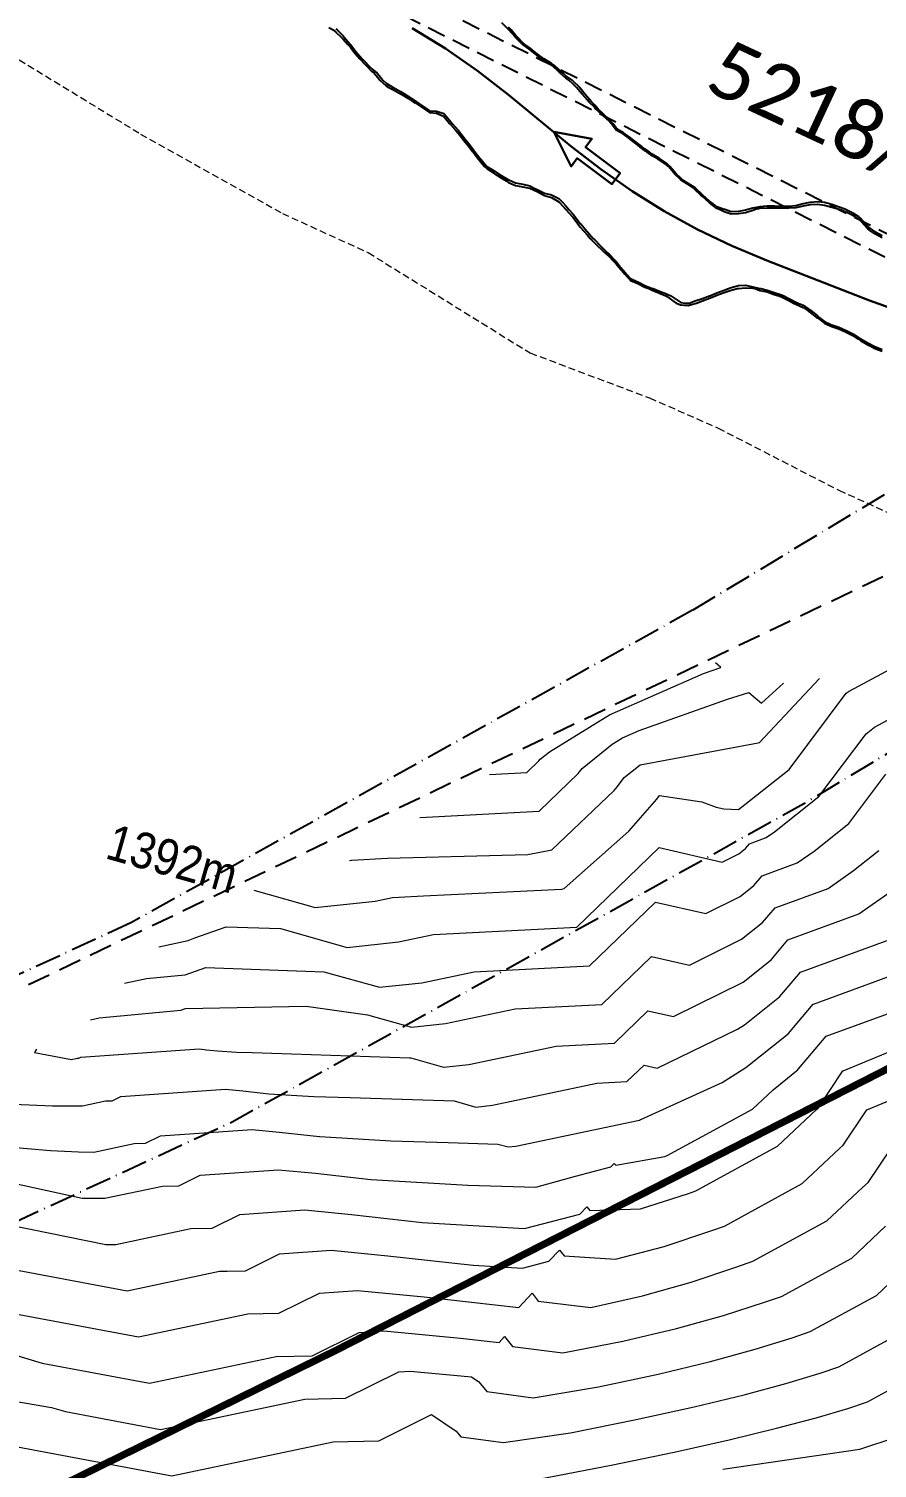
# Model space of a CAD drawing. Header units: metres. Extents: x 5688 to 19740, y -52 to 3406.
# Drawn here: x 6374.5 to 6492.5, y 2700.7 to 2901 of the extents above; entities that cross this region are included whole.
import ezdxf
from ezdxf.enums import TextEntityAlignment as Align

# ---------------------------------------------------------------- set-up
doc = ezdxf.new("R2010")
doc.units = ezdxf.units.M
for name, pattern in [('ACAD_ISO10W100', [18, 12, -3, 0, -3]), ('BORDER2', [22.225, 6.35, -3.175, 6.35, -3.175, 0, -3.175]), ('DASHED', [19.05, 12.7, -6.35]), ('HIDDEN', [9.525, 6.35, -3.175])]:
    doc.linetypes.add(name, pattern=pattern)
for name, color, linetype in [('0 32m buffer', 11, 'BORDER2'), ('100_YEAR_FLOODLINE', 11, 'Continuous'), ('50_YEAR_FLOODLINE', 7, 'Continuous'), ('CENTRELINES', 7, 'Continuous'), ('Contours', 7, 'Continuous'), ('LINES', 7, 'Continuous'), ('PWV_RESERVES', 7, 'Continuous'), ('River', 7, 'Continuous'), ('SERV', 7, 'Continuous'), ('SITE', 7, 'Continuous')]:
    doc.layers.add(name, color=color, linetype=linetype)
doc.styles.add('CALIBRII', font='calibri.ttf')
doc.styles.add('MM-STANDARD', font='', dxfattribs={"height": 1})
doc.styles.get('MM-STANDARD').set_extended_font_data('MM-STANDARD')

# ---------------------------------------------------------------- blocks, each defined once
blk = doc.blocks.new('CONTOURS-CG')
at = {"layer": 'Contours', "color": 253, "lineweight": 9, "true_color": 0xa1a3a5}
for points, elevation in [([(30286.28, 1518.33), (30305.31, 1521.11), (30310.36, 1522.8)], 1399.5), ([(30260.84, 1516.98), (30270.71, 1518.89), (30279.49, 1520.71), (30287.16, 1522.42), (30293.75, 1524.02), (30299.24, 1525.48), (30303.65, 1526.79), (30306.38, 1527.7), (30314.57, 1532.16)], 1399), ([(30183.37, 1522.34), (30209.59, 1517.43), (30232.04, 1522.16), (30238.36, 1522.28), (30238.37, 1522.28), (30245.73, 1525.93), (30249.17, 1523.62), (30249.81, 1522.82), (30255.73, 1522.06), (30265.07, 1523.41), (30274.22, 1525.25), (30282.27, 1527.01), (30289.21, 1528.7), (30295.04, 1530.27), (30299.78, 1531.71), (30302.4, 1532.59), (30311.11, 1537.35)], 1398.5), ([(30178.03, 1529.49), (30192.85, 1526.94), (30194.78, 1526.35), (30208.03, 1523.86), (30228.08, 1528.09), (30233.72, 1528.2), (30233.74, 1528.2), (30241.18, 1531.89), (30242.75, 1531.99), (30251.28, 1531.18), (30252.3, 1530.49), (30253.4, 1529.13), (30259.86, 1528.28), (30268.94, 1529.8), (30277.28, 1531.57), (30284.55, 1533.33), (30290.76, 1535.03), (30295.91, 1536.63), (30298.41, 1537.49), (30307.66, 1542.53), (30312.1, 1546.71)], 1398), ([(30187.55, 1534.3), (30191.56, 1533.1), (30206.48, 1530.3), (30224.12, 1534.02), (30229.09, 1534.11), (30229.1, 1534.12), (30235.65, 1537.36), (30239.08, 1537.6), (30249.75, 1536.58), (30255.15, 1535.98), (30255.9, 1536.78), (30256.99, 1535.43), (30263.98, 1534.52), (30272.33, 1536.13), (30279.8, 1537.9), (30286.37, 1539.74), (30292.05, 1541.56), (30294.43, 1542.39), (30304.21, 1547.71), (30308.9, 1552.14)], 1397.5), ([(30188.34, 1539.85), (30204.93, 1536.74), (30220.17, 1539.95), (30224.45, 1540.03), (30224.46, 1540.03), (30230.12, 1542.83), (30235.41, 1543.2), (30244.71, 1542.31), (30257.89, 1540.85), (30259.71, 1542.81), (30260.58, 1541.73), (30267.88, 1540.83), (30275.06, 1542.44), (30281.83, 1544.37), (30288.21, 1546.49), (30290.45, 1547.28), (30300.75, 1552.9), (30305.71, 1557.56), (30306.48, 1558.23), (30309.62, 1562.93)], 1397), ([(30185.11, 1546.6), (30203.38, 1543.17), (30216.21, 1545.88), (30217.29, 1545.9), (30219.81, 1545.94), (30219.83, 1545.95), (30224.59, 1548.31), (30231.75, 1548.8), (30239.66, 1548.05), (30251.54, 1546.73), (30251.56, 1546.73), (30258.37, 1546.32), (30262.07, 1547.27), (30263.53, 1548.84), (30264.18, 1548.04), (30271.34, 1547.56), (30278.09, 1549.34), (30284.75, 1551.57), (30286.47, 1552.18), (30297.3, 1558.08), (30302.51, 1562.98), (30303, 1563.41), (30303, 1563.41), (30306.3, 1568.35), (30306.31, 1568.36), (30319, 1573.59)], 1396.5), ([(30181.89, 1553.35), (30200.4, 1549.6), (30201.82, 1549.61), (30212.25, 1551.81), (30215.19, 1551.86), (30219.06, 1553.78), (30228.08, 1554.41), (30234.61, 1553.78), (30244.42, 1552.69), (30244.44, 1552.69), (30258.66, 1551.84), (30266.38, 1553.84), (30267.34, 1554.87), (30267.77, 1554.34), (30274.8, 1554.58), (30281.48, 1556.72), (30282.49, 1557.07), (30293.85, 1563.27), (30299.31, 1568.41), (30299.53, 1568.6), (30302.98, 1573.77), (30302.99, 1573.78), (30315.67, 1579.01)], 1396), ([(30178.66, 1560.1), (30197.12, 1556.05), (30200.27, 1556.05), (30208.29, 1557.74), (30210.55, 1557.78), (30213.53, 1559.25), (30224.41, 1560.01), (30229.57, 1559.52), (30237.29, 1558.66), (30237.32, 1558.66), (30250.78, 1557.85), (30260.23, 1557.6), (30265.78, 1559.13), (30270.68, 1560.4), (30271.15, 1560.9), (30271.36, 1560.64), (30278.21, 1561.87), (30278.51, 1561.97), (30290.39, 1568.45), (30293.25, 1571.14), (30296.53, 1573.76), (30296.55, 1573.77), (30300.63, 1578.59), (30300.64, 1578.6), (30310.69, 1582.27)], 1395.5), ([(30187.88, 1563.12), (30192.69, 1562.7), (30196.6, 1562.5), (30198.72, 1562.48), (30204.33, 1563.67), (30205.91, 1563.7), (30208, 1564.73), (30220.75, 1565.61), (30224.52, 1565.25), (30230.16, 1564.62), (30230.2, 1564.62), (30240.05, 1564.03), (30248.05, 1563.82), (30254.94, 1563.59), (30256.37, 1563.18), (30257.46, 1563.3), (30274.43, 1566.88), (30274.43, 1566.88), (30274.65, 1566.89), (30274.78, 1567.02), (30274.87, 1566.99), (30286.18, 1572.15), (30289.47, 1574.23), (30295.35, 1578.93), (30298.85, 1583.05), (30298.86, 1583.06), (30313.78, 1588.52)], 1395), ([(30187.57, 1569.12), (30193, 1568.91), (30197.17, 1568.92), (30200.37, 1569.6), (30201.28, 1569.61), (30202.47, 1570.2), (30217.08, 1571.22), (30219.47, 1570.99), (30223.08, 1570.59), (30229.33, 1570.21), (30234.41, 1570.08), (30248.89, 1569.58), (30251.88, 1568.74), (30251.89, 1568.74), (30254.19, 1568.99), (30268.74, 1572.06), (30268.74, 1572.06), (30272.91, 1572.27), (30275.3, 1574.58), (30275.3, 1574.58), (30277.13, 1574.16), (30288.31, 1579.57), (30289.27, 1580.18), (30294.16, 1584.09), (30294.96, 1585.03), (30297.06, 1587.51), (30297.08, 1587.53), (30309.49, 1592.07)], 1394.5), ([(30190.78, 1576.81), (30190.48, 1576.32), (30195.62, 1575.36), (30196.41, 1575.52), (30196.64, 1575.53), (30196.94, 1575.68), (30213.41, 1576.82), (30214.43, 1576.72), (30215.95, 1576.55), (30218.61, 1576.39), (30220.76, 1576.34), (30242.64, 1575.61), (30242.84, 1575.58), (30247.41, 1574.29), (30247.42, 1574.29), (30250.93, 1574.67), (30263.05, 1577.23), (30263.06, 1577.23), (30271.17, 1577.65), (30275.82, 1582.14), (30275.83, 1582.15), (30279.39, 1581.33), (30289.07, 1586.14), (30292.97, 1589.25), (30295.3, 1591.99), (30305.19, 1595.61), (30309.95, 1598.98)], 1394), ([(30198.27, 1580.88), (30198.27, 1580.88), (30199.49, 1581.14), (30210.86, 1582.23), (30210.86, 1582.23), (30211.47, 1582.45), (30228.28, 1582.78), (30236.8, 1581.58), (30242.94, 1579.85), (30242.94, 1579.85), (30247.66, 1580.36), (30257.37, 1582.4), (30257.37, 1582.4), (30269.43, 1583.03), (30276.35, 1589.71), (30276.35, 1589.71), (30281.64, 1588.5), (30288.87, 1592.09), (30291.78, 1594.41), (30293.52, 1596.46), (30300.9, 1599.16), (30304.45, 1601.67), (30307.96, 1604.45)], 1393.5), ([(30203.02, 1585.96), (30203.02, 1585.96), (30206.06, 1586.61), (30206.07, 1586.61), (30211.42, 1587.12), (30211.43, 1587.12), (30214.31, 1588.14), (30214.32, 1588.14), (30230.75, 1587.57), (30238.47, 1585.4), (30238.47, 1585.4), (30244.39, 1586.04), (30251.68, 1587.58), (30251.68, 1587.58), (30267.69, 1588.41), (30276.87, 1597.27), (30276.87, 1597.27), (30283.9, 1595.67), (30288.67, 1598.04), (30290.59, 1599.57), (30291.73, 1600.92), (30296.61, 1602.71), (30298.95, 1604.36), (30303.8, 1608.2), (30308.93, 1615.05)], 1393), ([(30207.77, 1591.03), (30211.88, 1591.91), (30212.8, 1592.3), (30217.17, 1593.83), (30224.7, 1593.57), (30233.99, 1590.95), (30234, 1590.95), (30241.13, 1591.72), (30245.99, 1592.75), (30246, 1592.75), (30265.95, 1593.78), (30277.4, 1604.84), (30277.4, 1604.84), (30286.16, 1602.84), (30288.47, 1603.99), (30289.4, 1604.73), (30289.95, 1605.39), (30292.31, 1606.25), (30293.45, 1607.05), (30299.64, 1611.95), (30306.19, 1620.69), (30307.37, 1621.62), (30312.11, 1624.16)], 1392.5), ([(30221, 1598.91), (30229.52, 1596.51), (30237.86, 1597.41), (30240.3, 1597.92), (30240.31, 1597.92), (30244.59, 1598.15), (30263.87, 1599.04), (30264.2, 1599.16), (30273.16, 1607.13), (30277.08, 1611.59), (30277.44, 1612.08), (30283.35, 1611.21), (30285.34, 1610.46), (30286.38, 1610.25), (30288.45, 1610.15), (30295.48, 1615.7), (30303.44, 1626.33), (30303.83, 1626.63), (30309.62, 1629.73)], 1392), ([(30253.8, 1615.03), (30258.98, 1615.3), (30260.67, 1616.93), (30260.84, 1617.16), (30262.14, 1618.2), (30270.49, 1623.33), (30283.57, 1629.07), (30285.98, 1629.93), (30285.26, 1630.58)], 1390.5), ([(30234.31, 1603.06), (30234.59, 1603.09), (30234.62, 1603.1), (30239.61, 1603.36), (30259.12, 1603.91), (30262.46, 1604.54), (30271.12, 1612.81), (30271.61, 1613.37), (30272.51, 1614.6), (30274.74, 1616.39), (30291.16, 1619.42), (30291.34, 1619.47), (30291.35, 1619.46), (30291.42, 1619.53), (30299.66, 1628.34), (30299.7, 1628.4)], 1391.5), ([(30244.12, 1609.06), (30260.72, 1609.92), (30266.14, 1615.15), (30266.67, 1615.88), (30270.85, 1619.23), (30272.32, 1620.13), (30274.63, 1621.14), (30286.89, 1625.49), (30289.86, 1626.43), (30291.63, 1624.97), (30294.69, 1627.74)], 1391)]:
    blk.add_lwpolyline(points, dxfattribs=dict(at, elevation=elevation))
at = {"layer": 'Contours', "color": 253, "true_color": 0xa1a3a5, "style": 'MM-STANDARD', "width": 0.9}
blk.add_text('1392m', height=5, rotation=344.2725, dxfattribs=at).set_placement((30209.68, 1603.32, 1392.15), align=Align.MIDDLE)

msp = doc.modelspace()

# ---------------------------------------------------------------- linework, layer by layer
at = {"layer": '0 32m buffer', "linetype": 'HIDDEN', "lineweight": 20, "ltscale": 0.15}
msp.add_lwpolyline([(6371.905, 2897.441), (6390.024, 2886.376), (6409.75, 2875.32), (6421.693, 2869.871), (6444.223, 2855.905), (6460.851, 2849.636), (6470.371, 2845.457), (6487.173, 2836.791), (6494.902, 2833.298), (6497.493, 2831.79), (6506.031, 2827.401), (6515.554, 2820.887), (6532.007, 2811.018), (6542.163, 2805.512), (6550.134, 2801.166), (6563.744, 2792.401), (6582.93, 2784.229), (6623.71, 2760.166), (6634.85, 2756.195)], dxfattribs=at)
at = {"layer": '100_YEAR_FLOODLINE', "color": 217, "lineweight": 25, "true_color": 0x93278f}
for points in [[(6416.209, 2901.211), (6416.794, 2900.862), (6417.209, 2900.566), (6417.915, 2899.862), (6418.208, 2899.575), (6418.821, 2898.862), (6419.208, 2898.443), (6419.667, 2897.862), (6420.208, 2897.206), (6420.513, 2896.862), (6421.208, 2896.098), (6421.441, 2895.862), (6422.208, 2895.1), (6422.511, 2894.861), (6423.207, 2893.999), (6423.32, 2893.861), (6424.207, 2893.073), (6424.556, 2892.861), (6425.207, 2892.533), (6426.207, 2891.965), (6426.368, 2891.861), (6427.207, 2891.363), (6427.969, 2890.86), (6428.207, 2890.72), (6429.207, 2890.054), (6429.471, 2889.86), (6430.207, 2889.375), (6431.207, 2889.281), (6432.17, 2888.86), (6432.207, 2888.833), (6433.011, 2887.86), (6433.206, 2887.652), (6433.899, 2886.859), (6434.206, 2886.504), (6434.731, 2885.859), (6435.206, 2885.264), (6435.521, 2884.859), (6436.206, 2883.956), (6436.282, 2883.859), (6437.031, 2882.859), (6437.205, 2882.631), (6437.868, 2881.859), (6438.205, 2881.588), (6439.205, 2880.929), (6439.314, 2880.858), (6440.205, 2880.26), (6440.875, 2879.858), (6441.205, 2879.631), (6442.205, 2879.209), (6443.205, 2879.027), (6444.132, 2878.858), (6444.205, 2878.845), (6445.205, 2878.375), (6446.148, 2877.857), (6446.205, 2877.827), (6447.205, 2877.561), (6448.204, 2876.949), (6448.302, 2876.857), (6449.204, 2875.863), (6449.21, 2875.857), (6450.116, 2874.857), (6450.204, 2874.739), (6450.847, 2873.856), (6451.204, 2873.433), (6451.692, 2872.856), (6452.204, 2872.284), (6452.587, 2871.856), (6453.203, 2871.233), (6453.57, 2870.856), (6454.203, 2870.237), (6454.611, 2869.856), (6455.203, 2869.319), (6455.629, 2868.856), (6456.203, 2868.31), (6456.56, 2867.855), (6457.203, 2867.085), (6457.398, 2866.855), (6458.203, 2866.008), (6458.53, 2865.855), (6459.203, 2865.563), (6460.202, 2865.063), (6460.73, 2864.855), (6461.202, 2864.652), (6462.202, 2864.247), (6463.1, 2863.854), (6463.202, 2863.786), (6464.202, 2863.088), (6464.567, 2862.854), (6465.202, 2862.592), (6466.202, 2862.503), (6467.202, 2862.792), (6467.376, 2862.854), (6468.202, 2863.172), (6469.202, 2863.546), (6470.02, 2863.853), (6470.202, 2863.93), (6471.202, 2864.316), (6472.202, 2864.637), (6473.067, 2864.853), (6473.202, 2864.89), (6474.202, 2864.987), (6475.202, 2864.928), (6475.516, 2864.852), (6476.202, 2864.612), (6477.202, 2864.391), (6478.202, 2864.052), (6478.844, 2863.852), (6479.202, 2863.721), (6480.202, 2863.197), (6480.875, 2862.851), (6481.202, 2862.677), (6482.202, 2862.225), (6482.756, 2861.851), (6483.202, 2861.557), (6484.088, 2860.851), (6484.202, 2860.775), (6485.202, 2860.03), (6485.573, 2859.85), (6486.201, 2859.602), (6487.201, 2859.269), (6488.124, 2858.85), (6488.201, 2858.814), (6489.201, 2858.269), (6489.871, 2857.85), (6490.201, 2857.641), (6491.201, 2857.057), (6491.612, 2856.849), (6492.201, 2856.53), (6493.201, 2856.142)], [(6493.204, 2872.197), (6492.204, 2872.771), (6492.08, 2872.849), (6491.204, 2873.505), (6490.919, 2873.849), (6490.204, 2874.674), (6489.949, 2874.85), (6489.204, 2875.313), (6488.204, 2875.836), (6488.169, 2875.85), (6487.204, 2876.207), (6486.204, 2876.546), (6485.204, 2876.848), (6485.187, 2876.85), (6484.204, 2876.94), (6483.204, 2876.858), (6483.163, 2876.851), (6482.204, 2876.667), (6481.204, 2876.395), (6480.204, 2876.289), (6479.204, 2876.287), (6478.204, 2876.315), (6477.204, 2876.317), (6476.204, 2876.261), (6475.204, 2876.042), (6474.514, 2875.852), (6474.204, 2875.755), (6473.204, 2875.589), (6472.204, 2875.559), (6471.3, 2875.853), (6471.204, 2875.88), (6470.204, 2876.231), (6469.443, 2876.853), (6469.205, 2877.028), (6468.273, 2877.853), (6468.205, 2877.905), (6467.232, 2878.854), (6467.205, 2878.877), (6466.205, 2879.48), (6465.614, 2879.854), (6465.205, 2880.216), (6464.532, 2880.854), (6464.205, 2881.227), (6463.676, 2881.854), (6463.205, 2882.327), (6462.382, 2882.854), (6462.206, 2882.966), (6461.206, 2883.593), (6460.842, 2883.855), (6460.206, 2884.28), (6459.465, 2884.855), (6459.206, 2885.054), (6458.206, 2885.847), (6458.195, 2885.855), (6457.206, 2886.536), (6456.651, 2886.855), (6456.206, 2887.228), (6455.733, 2887.856), (6455.206, 2888.403), (6454.688, 2888.856), (6454.207, 2889.384), (6453.674, 2889.856), (6453.207, 2890.407), (6452.742, 2890.856), (6452.207, 2891.514), (6451.882, 2891.856), (6451.207, 2892.771), (6451.132, 2892.856), (6450.207, 2893.733), (6450.067, 2893.857), (6449.208, 2894.489), (6448.799, 2894.857), (6448.208, 2895.344), (6447.679, 2895.857), (6447.208, 2896.17), (6446.208, 2896.797), (6446.121, 2896.857), (6445.208, 2897.52), (6444.795, 2897.857), (6444.208, 2898.31), (6443.466, 2898.858), (6443.208, 2899.082), (6442.456, 2899.858), (6442.209, 2900.15), (6441.583, 2900.858), (6441.209, 2901.235)]]:
    msp.add_lwpolyline(points, dxfattribs=at)
at = {"layer": '50_YEAR_FLOODLINE', "color": 5, "lineweight": 25}
for points in [[(6417.209, 2901.038), (6417.383, 2900.862), (6418.209, 2900.029), (6418.345, 2899.862), (6419.201, 2898.862), (6419.208, 2898.854), (6419.983, 2897.862), (6420.208, 2897.585), (6420.842, 2896.862), (6421.208, 2896.454), (6421.785, 2895.862), (6422.208, 2895.437), (6422.925, 2894.861), (6423.208, 2894.504), (6423.727, 2893.861), (6424.207, 2893.433), (6425.168, 2892.861), (6425.207, 2892.842), (6426.207, 2892.28), (6426.866, 2891.861), (6427.207, 2891.661), (6428.207, 2891.004), (6428.394, 2890.86), (6429.207, 2890.317), (6429.835, 2889.86), (6430.207, 2889.618), (6431.207, 2889.569), (6432.207, 2889.249), (6432.554, 2888.86), (6433.206, 2888.073), (6433.391, 2887.859), (6434.206, 2886.909), (6434.247, 2886.859), (6435.05, 2885.859), (6435.206, 2885.661), (6435.823, 2884.859), (6436.206, 2884.348), (6436.584, 2883.859), (6437.206, 2883.032), (6437.351, 2882.859), (6438.205, 2881.864), (6438.212, 2881.859), (6439.205, 2881.246), (6439.813, 2880.858), (6440.205, 2880.599), (6441.205, 2880.023), (6441.59, 2879.858), (6442.205, 2879.598), (6443.205, 2879.42), (6444.205, 2879.149), (6444.798, 2878.857), (6445.205, 2878.668), (6446.205, 2878.143), (6447.205, 2877.91), (6447.311, 2877.857), (6448.205, 2877.379), (6448.757, 2876.857), (6449.204, 2876.363), (6449.63, 2875.857), (6450.204, 2875.225), (6450.512, 2874.856), (6451.204, 2873.933), (6451.265, 2873.856), (6452.107, 2872.856), (6452.204, 2872.746), (6452.993, 2871.856), (6453.204, 2871.641), (6453.957, 2870.856), (6454.203, 2870.613), (6455.003, 2869.856), (6455.203, 2869.672), (6455.947, 2868.856), (6456.203, 2868.611), (6456.794, 2867.855), (6457.203, 2867.363), (6457.633, 2866.855), (6458.203, 2866.255), (6459.059, 2865.855), (6459.203, 2865.793), (6460.202, 2865.29), (6461.202, 2864.897), (6461.338, 2864.855), (6462.202, 2864.527), (6463.202, 2864.125), (6463.794, 2863.854), (6464.202, 2863.575), (6465.202, 2862.927), (6465.775, 2862.854), (6466.202, 2862.813), (6466.342, 2862.854), (6467.202, 2863.138), (6468.202, 2863.491), (6469.202, 2863.845), (6469.225, 2863.853), (6470.202, 2864.269), (6471.202, 2864.655), (6471.81, 2864.853), (6472.202, 2864.997), (6473.202, 2865.272), (6474.202, 2865.325), (6475.202, 2865.115), (6476.202, 2864.878), (6476.333, 2864.852), (6477.202, 2864.651), (6478.202, 2864.334), (6479.202, 2864.007), (6479.53, 2863.851), (6480.202, 2863.488), (6481.202, 2862.977), (6481.51, 2862.851), (6482.202, 2862.548), (6483.202, 2861.869), (6483.223, 2861.851), (6484.202, 2861.066), (6484.44, 2860.851), (6485.202, 2860.28), (6486.085, 2859.85), (6486.201, 2859.804), (6487.201, 2859.476), (6488.201, 2859.028), (6488.55, 2858.85), (6489.201, 2858.498), (6490.201, 2857.879), (6490.249, 2857.85), (6491.201, 2857.298), (6492.1, 2856.849), (6492.201, 2856.795), (6493.201, 2856.39)], [(6493.204, 2871.926), (6492.204, 2872.477), (6491.62, 2872.849), (6491.204, 2873.162), (6490.632, 2873.849), (6490.204, 2874.341), (6489.459, 2874.85), (6489.204, 2875.007), (6488.204, 2875.486), (6487.263, 2875.85), (6487.204, 2875.871), (6486.204, 2876.17), (6485.204, 2876.447), (6484.204, 2876.579), (6483.204, 2876.509), (6482.204, 2876.317), (6481.204, 2876.122), (6480.204, 2876.037), (6479.204, 2876.04), (6478.204, 2876.065), (6477.204, 2876.06), (6476.204, 2875.996), (6475.594, 2875.852), (6475.204, 2875.735), (6474.204, 2875.425), (6473.204, 2875.273), (6472.204, 2875.233), (6471.204, 2875.554), (6470.589, 2875.853), (6470.204, 2875.991), (6469.204, 2876.812), (6469.158, 2876.853), (6468.205, 2877.69), (6467.999, 2877.853), (6467.205, 2878.619), (6466.995, 2878.854), (6466.205, 2879.33), (6465.377, 2879.854), (6465.205, 2880.006), (6464.307, 2880.854), (6464.205, 2880.97), (6463.456, 2881.854), (6463.205, 2882.106), (6462.205, 2882.74), (6462.022, 2882.854), (6461.206, 2883.362), (6460.515, 2883.855), (6460.206, 2884.059), (6459.206, 2884.831), (6459.175, 2884.855), (6458.206, 2885.621), (6457.905, 2885.855), (6457.206, 2886.334), (6456.295, 2886.855), (6456.206, 2886.93), (6455.511, 2887.856), (6455.206, 2888.174), (6454.434, 2888.856), (6454.207, 2889.107), (6453.372, 2889.856), (6453.207, 2890.054), (6452.39, 2890.856), (6452.207, 2891.084), (6451.49, 2891.856), (6451.207, 2892.248), (6450.68, 2892.856), (6450.207, 2893.314), (6449.599, 2893.857), (6449.207, 2894.147), (6448.424, 2894.857), (6448.208, 2895.036), (6447.354, 2895.857), (6447.208, 2895.953), (6446.208, 2896.577), (6445.801, 2896.857), (6445.208, 2897.284), (6444.498, 2897.858), (6444.208, 2898.078), (6443.208, 2898.816), (6443.151, 2898.858), (6442.208, 2899.819), (6442.171, 2899.858), (6441.28, 2900.858), (6441.209, 2900.93), (6440.301, 2901.858)]]:
    msp.add_lwpolyline(points, dxfattribs=at)
at = {"layer": 'CENTRELINES', "color": 251, "linetype": 'ACAD_ISO10W100', "ltscale": 0.3, "true_color": 0x636466, "flags": 128}
msp.add_lwpolyline([(7110.417, 3383.203), (6936.911, 3174.974), (6790.571, 3012.814), (6715.209, 2946.058), (6635.427, 2884.274), (6532.868, 2823.648), (6482.325, 2793.152), (6402.764, 2748.851), (6153.842, 2633.863)], dxfattribs=at)
at = {"layer": 'LINES', "color": 251, "linetype": 'HIDDEN', "ltscale": 0.5, "true_color": 0x636466}
msp.add_lwpolyline([(7024.666, 1328.899), (6956.098, 1317.693), (6578.933, 1912.828), (6116.599, 2644.804), (6784.004, 2963.686)], dxfattribs=at)
at = {"layer": 'PWV_RESERVES', "color": 251, "linetype": 'ACAD_ISO10W100', "ltscale": 0.3, "true_color": 0x636466}
for points in [[(7086.74, 3403.022), (6913.614, 3195.323), (6768.816, 3034.928), (6695.504, 2970.011), (6618.054, 2910.054), (6517.033, 2850.362), (6466.828, 2820.081), (6388.751, 2776.624), (6256.56, 2715.587), (6191.898, 2702.479), (6163.318, 2702.934), (6110.714, 2740.213), (6077.241, 2778.089), (6048.556, 2807.124), (6013.512, 2842.21), (5969.589, 2883.877), (5688.296, 3147.193)], [(7524.892, 399.383), (7371.507, 695.993), (7363.777, 753.224), (7353.711, 772.756), (7315.896, 803.392), (7212.381, 1003.63), (7117.791, 1177.117), (7004.763, 1361.337), (6828.202, 1638.928), (6258.189, 2536.097), (6238.218, 2593.021), (6245.772, 2615.119), (6291.889, 2655.461), (6417.26, 2717.109), (6555.092, 2787.485), (6655.825, 2857.808), (6797.535, 2974.863), (6886.03, 3059.837), (6936.23, 3119.259), (7139.492, 3359.193)]]:
    msp.add_lwpolyline(points, dxfattribs=at)
at = {"layer": 'River', "color": 5, "linetype": 'Continuous', "lineweight": 30}
msp.add_lwpolyline([(6427.83, 2901.132), (6432.456, 2898.282), (6436.92, 2895.186), (6441.209, 2891.851), (6449.899, 2884.708), (6441.209, 2891.851), (6449.899, 2884.708), (6441.209, 2891.851), (6449.899, 2884.708), (6441.209, 2891.851), (6449.899, 2884.708), (6454.069, 2881.462), (6458.405, 2878.44), (6462.894, 2875.652), (6458.405, 2878.44), (6454.069, 2881.462), (6458.405, 2878.44), (6462.894, 2875.652), (6458.405, 2878.44), (6454.069, 2881.462), (6458.405, 2878.44), (6462.894, 2875.652), (6467.524, 2873.105), (6462.894, 2875.652), (6467.524, 2873.105), (6462.894, 2875.652), (6467.524, 2873.105), (6472.282, 2870.805), (6477.155, 2868.761), (6491.441, 2863.206), (6496.651, 2861.344)], dxfattribs=at)
at = {"layer": 'River', "color": 152, "linetype": 'Continuous', "true_color": 0x2776bb}
msp.add_lwpolyline([(6450.788, 2883.008), (6449.923, 2881.857), (6447.527, 2886.659), (6452.806, 2885.694), (6451.941, 2884.543), (6456.738, 2880.939), (6455.585, 2879.404)], close=True, dxfattribs=at)
at = {"layer": 'River', "color": 5, "linetype": 'Continuous', "lineweight": 30}
msp.add_lwpolyline([(6450.791, 2883.01), (6449.921, 2881.86), (6447.531, 2886.66), (6452.811, 2885.69), (6451.941, 2884.54), (6456.741, 2880.94), (6455.581, 2879.4)], close=True, dxfattribs=at)
at = {"layer": 'SERV', "color": 251, "linetype": 'DASHED', "ltscale": 0.2, "true_color": 0x636466}
for p, q in [((6542.674, 2847.966), (6427.988, 2905.582)), ((6426.645, 2902.902), (6539.248, 2846.334))]:
    msp.add_line(p, q, dxfattribs=at)
at = {"layer": 'SITE', "color": 251, "linetype": 'HIDDEN', "ltscale": 0.5, "true_color": 0x636466, "const_width": 1}
msp.add_lwpolyline([(6939.747, 1463.556), (6828.202, 1638.928), (6687.274, 1860.74), (6667.434, 1926.045), (6670.909, 1948.542), (6657.227, 1969.581), (6635.856, 1974.603), (6583.716, 2023.735), (6258.189, 2536.097), (6238.218, 2593.021), (6245.772, 2615.119), (6291.889, 2655.461), (6417.26, 2717.109), (6555.092, 2787.485), (6655.825, 2857.808), (6784.004, 2963.686), (7258.675, 3190.481)], dxfattribs=at)

# ---------------------------------------------------------------- block references
at = {"layer": 'Contours', "color": 215, "linetype": 'Continuous', "true_color": 0xa953a0}
msp.add_blockref('CONTOURS-CG', (-23815.222, 1182.208), dxfattribs=at)

# ---------------------------------------------------------------- texts
at = {"layer": 'SERV', "color": 251, "linetype": 'Continuous', "true_color": 0x636466, "style": 'CALIBRII'}
msp.add_text('5218/2002', height=8, rotation=335, dxfattribs=at).set_placement((6495.023, 2884.563), align=Align.MIDDLE_CENTER)

doc.saveas('drawing.dxf')
